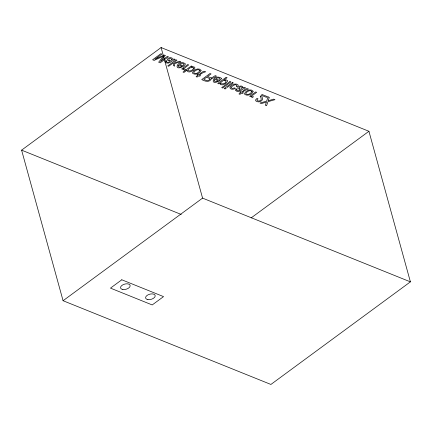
<?xml version="1.0" encoding="UTF-8"?>
<svg xmlns="http://www.w3.org/2000/svg" width="432" height="432" viewBox="0 0 432 432"><rect width="100%" height="100%" fill="white"/><g stroke="black" fill="none" stroke-linecap="round" stroke-linejoin="round"><path stroke-width="0.65" d="M21.6 150.147L161.098 47.552L368.928 131.285L410.4 281.853L270.902 384.448L63.072 300.715L21.6 150.147L181.229 214.461M63.072 300.715L202.57 198.121L410.4 281.853M251.143 217.912L368.928 131.285M161.098 47.552L202.57 198.121M166.207 61.425L166.315 61.83C168.361 63.396 171.509 61.258 167.486 60.08L167.281 59.573C167.837 57.332 172.557 56.695 172.746 59.411L174.042 58.984L175.133 59.432C171.979 60.145 168.399 65.675 164.916 61.868L165.775 60.453L166.676 60.815L166.207 61.425M236.623 89.797L236.731 90.202C238.777 91.768 241.925 89.624 237.902 88.452L237.697 87.944C238.253 85.698 242.973 85.061 243.162 87.782L244.458 87.356L245.549 87.804C242.401 88.511 238.815 94.046 235.332 90.239L236.191 88.819L237.092 89.186L236.623 89.797M174.712 63.58L174.668 66.123L173.432 65.626L173.502 62.748L168.712 66.269L167.778 65.896L176.029 59.827L176.958 60.199L174.701 61.862L174.739 62.759L179.572 61.252L180.808 61.749L174.712 63.58M201.08 70.276C200.308 73.354 195.907 75.184 193.082 73.678A3.526 1.906 -15.4 0 1 192.537 72.5C193.747 69.606 198.909 67.354 201.08 70.276M253.125 91.249C252.353 94.322 247.952 96.158 245.133 94.646A3.526 1.906 -15.4 0 1 244.582 93.469C245.792 90.574 250.954 88.322 253.125 91.249M220.406 83.036L220.574 83.7C228.587 85.126 226.643 75.875 220.406 83.036M186.937 70.238C188.471 75.913 200.804 65.659 191.403 66.895L192.17 66.328L191.279 65.972L183.001 72.058L183.94 72.436L186.937 70.238M183.514 68.888L183.622 69.763L184.394 70.168L185.463 69.379L184.594 68.92L184.718 67.954L188.681 64.924L187.715 64.535L181.699 68.958L182.617 69.331L183.654 68.564L183.514 68.888M251.483 96.277L251.591 97.146L252.364 97.551L253.433 96.763L252.563 96.309L252.688 95.337L256.651 92.308L255.685 91.919L249.669 96.341L250.587 96.714L251.629 95.947L251.483 96.277M227.491 80.941C227.038 83.851 220.439 86.897 219.488 83.241L218.689 83.83L217.75 83.452L226.136 77.285L227.102 77.674L224.03 79.931L226.573 79.958L227.491 80.941M260.469 96.331L261.23 98.955L261.117 99.857C260.177 100.985 258.104 101.536 257.008 100.359L257.062 99.711L258.001 98.761L257.018 98.361L255.679 99.77L255.668 100.769C258.223 103.637 265.086 100.51 261.738 96.682L262.148 95.607L266.355 97.303L267.305 96.601L262.019 94.473L260.469 96.331M171.898 59.465L170.435 61.058C166.644 59.778 170.408 56.894 171.898 59.465M242.32 87.831L240.851 89.429C237.06 88.15 240.829 85.266 242.32 87.831M211.216 78.997C209.752 82.874 204.309 81.221 201.739 79.574L209.99 73.51L211.059 73.937L207.522 76.54L211.07 77.798L212.312 77.485L215.239 75.622L216.551 76.151L212.895 78.23L211.081 78.565L211.216 78.997M193.682 68.153C192.91 70.038 189.956 71.879 188.06 70.524L187.909 70.027C188.795 68.191 191.781 66.442 193.617 67.9L193.682 68.153M185.209 64.076L184.529 65.399L183.578 65.016C184.869 62.726 180.398 63.034 179.588 64.319L183.811 66.02C172.244 72.743 177.493 58.703 185.09 63.596L185.209 64.076M221.335 78.629L220.655 79.952L219.704 79.569C220.995 77.279 216.524 77.587 215.714 78.872L219.937 80.573C208.37 87.296 213.624 73.256 221.216 78.154L221.335 78.629M268.029 96.892L266.63 101.142L259.956 103.032L261.295 103.572L266.468 102.06L265.313 105.192L266.587 105.705L267.959 101.677L274.968 99.689L273.64 99.149L268.115 100.791L269.32 97.411L268.029 96.892M230.035 87.075C229.354 89.888 233.96 89.635 235.381 88.285L234.441 87.907L232.448 88.468L231.212 87.809L231.881 86.492L234.533 84.888A1.76 0.95 -15.4 0 1 235.894 84.775L236.871 85.563L236.304 86.535L237.244 86.913L238 86.038A2.932 1.582 -15.4 0 0 238.086 84.985C235.715 82.69 231.628 84.731 230.035 87.075M199.789 70.627C198.839 72.506 196.187 74.228 194.103 73.1A1.955 1.053 -15.4 0 1 193.887 72.257C194.994 70.54 197.888 68.688 199.735 70.335L199.789 70.627M251.84 91.6C250.884 93.474 248.238 95.197 246.148 94.068A1.955 1.053 -15.4 0 1 245.938 93.226C247.045 91.508 249.939 89.662 251.786 91.303L251.84 91.6M178.238 65.491L178.016 66.053C178.448 67.732 181.013 66.982 182.012 66.209L178.816 64.919L178.238 65.491M214.364 80.044L214.142 80.606C214.574 82.285 217.139 81.535 218.138 80.762L214.942 79.472L214.364 80.044M209.941 79.153C208.645 81.47 205.519 80.379 203.769 79.299L206.588 77.225L209.66 78.554L209.941 79.153M165.175 55.453L160.472 61.479L167.405 56.354L168.426 56.759L160.175 62.829L158.657 62.219L163.377 56.182L154.132 60.394L152.599 59.778L160.85 53.708L161.87 54.124L154.888 59.227L164.117 55.026L165.175 55.453M197.834 74.52L197.008 75.125L197.786 75.438L196.106 76.675L197.084 77.069L198.763 75.832L199.687 76.205L200.513 75.595L199.589 75.227C201.377 73.154 203.623 72.392 205.702 71.782C203.051 69.919 200.696 73.931 198.612 74.833L197.834 74.52M229.964 81.556L221.713 87.626L222.685 88.015L230.936 81.945L229.964 81.556M225.283 87.755L224.138 88.598L225.121 88.997L226.265 88.155L225.283 87.755M232.389 82.534L226.4 86.935L227.383 87.334L233.372 82.928L232.389 82.534M240.694 91.784L239.868 92.394L240.646 92.707L238.966 93.944L239.949 94.338L241.628 93.101L242.546 93.474L243.373 92.864L242.455 92.497C244.237 90.418 246.488 89.662 248.562 89.046C245.916 87.183 243.562 91.201 241.472 92.102L240.694 91.784M121.797 279.79L110.468 288.128L152.21 304.943L163.544 296.611L121.797 279.79M147.895 299.597A4.952 2.678 -15.4 0 0 155.228 295.909A4.952 2.678 -15.4 0 0 148.079 294.808A4.952 2.678 -15.4 0 0 147.895 299.597M122.85 289.505A4.952 2.678 -15.4 0 0 130.178 285.817A4.952 2.678 -15.4 0 0 123.028 284.715A4.952 2.678 -15.4 0 0 122.85 289.505"/></g></svg>
